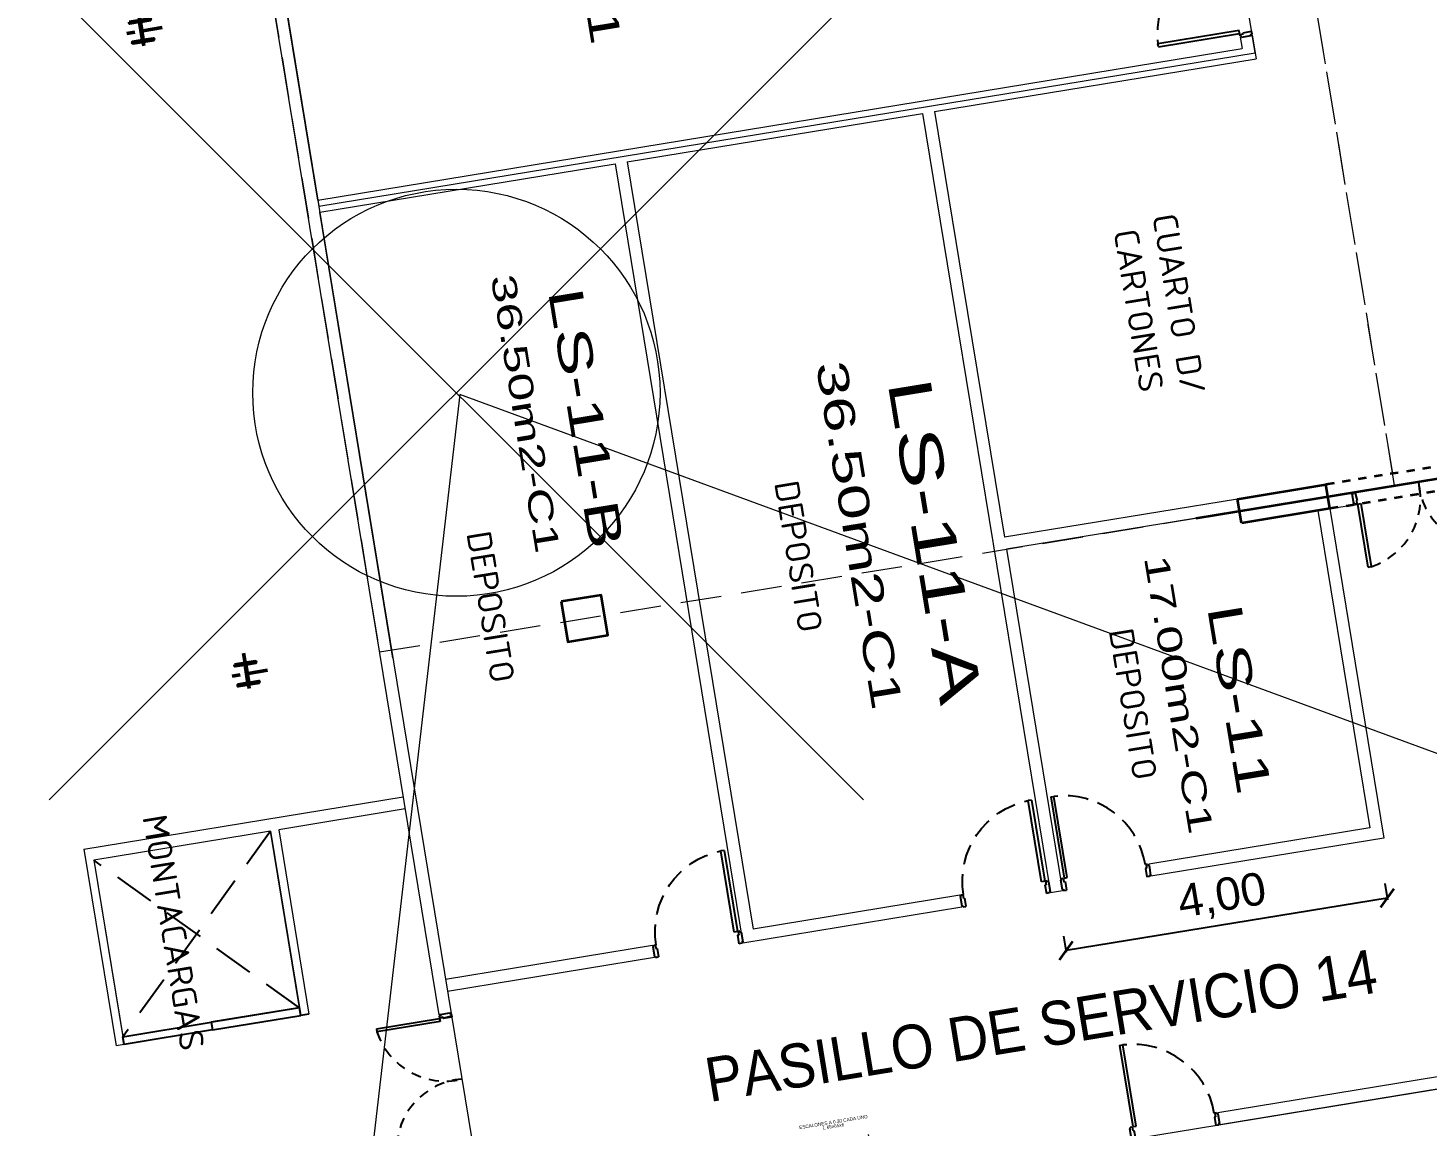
# Model space of a CAD drawing. Header units: metres. Extents: x 2 to 659295185, y -28 to 1124222152.
# Drawn here: x 655622.74 to 655639.92, y 1126354.99 to 1126368.48 of the extents above; entities that cross this region are included whole.
import ezdxf
from ezdxf.enums import TextEntityAlignment as Align

# ---------------------------------------------------------------- set-up
doc = ezdxf.new("R2010")
doc.units = ezdxf.units.M
doc.header["$MEASUREMENT"] = 0
doc.header["$PDMODE"] = 35
doc.header["$PDSIZE"] = 5
for name, pattern in [('ACAD_ISO04W100', [30, 24, -3, 0, -3]), ('CCSM_C1_CUERPO EL$0$CONTINUA', [0]), ('CCSM_C1_CUERPO EL$0$DASHED', [0.75, 0.5, -0.25]), ('CCSM_C1_CUERPO EL$0$HIDDEN2', [0.1875, 0.125, -0.0625]), ('CCSM_XREF ESTRUCTURA15$0$HIDDEN2', [0.1875, 0.125, -0.0625]), ('DASHDOT', [1, 0.5, -0.25, 0, -0.25]), ('DASHED', [0.75, 0.5, -0.25])]:
    doc.linetypes.add(name, pattern=pattern)
doc.layers.get('0').update_dxf_attribs({"linetype": 'CONTINUOUS'})
for name, color, linetype in [('+ARQ-mobiliario', 6, 'CONTINUOUS'), ('AREAS ESTACIONAMIENTO', 150, 'CONTINUOUS'), ('CCSM_C1_CUERPO BJ$0$A-LOCAL ID', 7, 'CONTINUOUS'), ('CCSM_C1_CUERPO BJ$0$ID_Nº LOCAL', 7, 'CONTINUOUS'), ('CCSM_C1_CUERPO CK$0$A-LOCAL ID', 7, 'CONTINUOUS'), ('CCSM_C1_CUERPO CK$0$A-TEXTOS AREAS', 9, 'CONTINUOUS'), ('CCSM_C1_CUERPO CK$0$ID_AREA EXACTA', 7, 'CONTINUOUS'), ('CCSM_C1_CUERPO CK$0$ID_Nº LOCAL', 7, 'CONTINUOUS'), ('CCSM_C1_CUERPO EL$0$A-AREAS COMERCIALES', 151, 'CONTINUOUS'), ('CCSM_C1_CUERPO EL$0$A-PARED', 2, 'CCSM_C1_CUERPO EL$0$CONTINUA'), ('CCSM_C1_CUERPO EL$0$A-PROYECCIONES', 5, 'CCSM_C1_CUERPO EL$0$DASHED'), ('CCSM_C1_CUERPO EL$0$A-PUERTA', 5, 'CCSM_C1_CUERPO EL$0$CONTINUA'), ('CCSM_C1_CUERPO EL$0$A-TEXTOS AREAS', 7, 'CCSM_C1_CUERPO EL$0$CONTINUA'), ('Cota', 3, 'CONTINUOUS'), ('MESAS DE FERIA', 7, 'CONTINUOUS')]:
    doc.layers.add(name, color=color, linetype=linetype)
for name, color, linetype, lineweight in [('CCSM_XREF ESTRUCTURA15$0$E-CA-COLUMNA', 2, 'CONTINUOUS', 35), ('CCSM_XREF ESTRUCTURA15$0$E-CE-COLUMNA', 2, 'CONTINUOUS', 35), ('INV_COLUMNAS', 1, 'CONTINUOUS', 50), ('LOCALES ASIGNADOS', 41, 'DASHDOT', 0)]:
    doc.layers.add(name, color=color, linetype=linetype, lineweight=lineweight)
doc.styles.add('ARIAL', font='txt')
doc.styles.add('CCSM_C1_CUERPO BJ$0$ROMANS', font='romans__.ttf')
doc.styles.add('CCSM_C1_CUERPO BJ$0$sigo', font='arial.ttf', dxfattribs={"width": 0.9})
doc.styles.add('CCSM_C1_CUERPO CK$0$ROMANS', font='romans__.ttf')
doc.styles.add('CCSM_C1_CUERPO CK$0$Standard', font='txt_____.ttf')
doc.styles.add('CCSM_C1_CUERPO EL$0$Arial', font='arial.ttf', dxfattribs={"width": 1.5})
doc.styles.add('CCSM_C1_CUERPO EL$0$Standard', font='txt_____.ttf')
doc.styles.get("Standard").update_dxf_attribs({"font": 'tahoma.ttf'})
doc.styles.add('X', font='romand.shx')
doc.dimstyles.new('CCSM_C1_CUERPO EL$0$Standard', dxfattribs={"dimtxt": 0.18, "dimasz": 0.18, "dimexe": 0.18, "dimexo": 0.0625, "dimgap": 0.09, "dimtad": 0, "dimtih": 1, "dimtoh": 1, "dimdec": 4, "dimzin": 0, "dimdsep": 46, "dimtxsty": 'CCSM_C1_CUERPO EL$0$Standard', "dimcen": 0.09, "dimadec": 0, "dimazin": 0, "dimtfac": 1, "dimtdec": 4, "dimtofl": 0, "dimtmove": 0, "dimatfit": 3, "dimfxl": 1, "dimtolj": 1, "dimtzin": 0, "dimarcsym": 0})
doc.dimstyles.new('ISO-25', dxfattribs={"dimtxt": 2.5, "dimasz": 2.5, "dimexe": 1.25, "dimexo": 0.625, "dimtad": 1, "dimtxsty": 'Standard', "dimcen": 2.5, "dimadec": 0, "dimazin": 0, "dimtfac": 1, "dimtmove": 0, "dimatfit": 3, "dimfxl": 1, "dimarcsym": 0})

# ---------------------------------------------------------------- blocks, each defined once
blk = doc.blocks.new('CCSM_C1_CUERPO EL$0$P. Doble 180+')
for p, q in [((-0.938, 1.589), (-0.153, 1.589)), ((-0.938, 1.589), (-0.938, 1.549)), ((-0.153, 1.549), (-0.938, 1.549)), ((-0.138, 1.619), (-0.153, 1.619)), ((-0.153, 1.619), (-0.153, 1.594)), ((-0.153, 1.594), (-0.108, 1.594)), ((-0.153, 1.589), (-0.153, 1.549)), ((-0.138, 1.634), (-0.138, 1.619)), ((-0.138, 1.634), (-0.018, 1.634)), ((-0.138, 1.634), (-0.018, 1.634)), ((-0.108, 1.584), (-0.003, 1.595)), ((-0.108, 1.594), (-0.108, 1.584)), ((-0.018, 1.634), (-0.018, 1.619)), ((-0.018, 1.619), (-0.003, 1.619)), ((-0.003, 1.619), (-0.003, 1.594)), ((-0.153, 0.069), (-0.938, 0.069)), ((-0.938, 0.029), (-0.938, 0.069)), ((-0.938, 0.029), (-0.938, 0.069)), ((-0.938, 0.029), (-0.153, 0.029)), ((-0.153, 0.029), (-0.153, 0.069)), ((-0.153, 0.024), (-0.108, 0.024)), ((-0.153, -0.001), (-0.153, 0.024)), ((-0.108, 0.034), (-0.003, 0.024)), ((-0.108, 0.024), (-0.108, 0.034)), ((-0.003, -0.001), (-0.003, 0.024)), ((-0.138, -0.001), (-0.153, -0.001)), ((-0.138, -0.016), (-0.138, -0.001)), ((-0.138, -0.016), (-0.018, -0.016)), ((-0.018, -0.016), (-0.018, -0.001)), ((-0.018, -0.001), (-0.003, -0.001))]:
    blk.add_line(p, q)
at = {"color": 8, "linetype": 'CCSM_C1_CUERPO EL$0$HIDDEN2'}
for centre, radius, start, end in [((-0.069, 1.686), 0.88, 188.9638, 274.317), ((-0.075, -0.06), 0.872, 85.2271, 171.4921)]:
    blk.add_arc(centre, radius, start, end, dxfattribs=at)
blk = doc.blocks.new('CCSM_C1_CUERPO EL$0$P-IZQ 110-15')
for p, q in [((0.045, 1.01), (0.085, 1.01)), ((0.045, 1.01), (0.045, 0)), ((0.085, 0), (0.085, 1.01)), ((0, -0.015), (0.015, -0.015)), ((0, -0.015), (0, -0.135)), ((0, -0.135), (0.015, -0.135)), ((0.015, 0), (0.035, 0)), ((0.015, -0.015), (0.015, 0)), ((0.015, -0.135), (0.015, -0.15)), ((0.015, -0.15), (0.05, -0.15)), ((0.035, 0), (0.035, -0.045)), ((0.035, -0.045), (0.05, -0.045)), ((0.045, 0), (0.085, 0)), ((0.05, -0.045), (0.05, -0.15)), ((1.065, -0.045), (1.05, -0.045)), ((1.05, -0.045), (1.05, -0.15)), ((1.085, -0.15), (1.05, -0.15)), ((1.065, 0), (1.065, -0.045)), ((1.085, 0), (1.065, 0)), ((1.085, -0.015), (1.085, 0)), ((1.1, -0.015), (1.085, -0.015)), ((1.1, -0.135), (1.085, -0.135)), ((1.085, -0.135), (1.085, -0.15)), ((1.1, -0.015), (1.1, -0.135))]:
    blk.add_line(p, q)
at = {"color": 8, "linetype": 'CCSM_C1_CUERPO EL$0$DASHED', "ltscale": 0.5}
blk.add_arc((0.045, 0), 1.011, 360, 87.732, dxfattribs=at)
blk = doc.blocks.new('*D1757')
at = {"color": 0, "linetype": 'Continuous', "lineweight": -2, "transparency": 16777216}
for p, q in [((-1005533.502, 829180.871), (-1005533.573, 829180.871)), ((-1005533.502, 829180.041), (-1005533.573, 829180.041))]:
    blk.add_line(p, q, dxfattribs=at)
at = {"color": 0, "linetype": 'ByBlock', "lineweight": -2, "transparency": 16777216}
for p, q in [((-1005533.537, 829180.841), (-1005533.537, 829180.619)), ((-1005533.537, 829180.071), (-1005533.537, 829180.293))]:
    blk.add_line(p, q, dxfattribs=at)
at = {"color": 0, "linetype": 'Continuous', "transparency": 16777216}
for points in [[(-1005533.542, 829180.841), (-1005533.532, 829180.841), (-1005533.537, 829180.871)], [(-1005533.542, 829180.071), (-1005533.532, 829180.071), (-1005533.537, 829180.041)]]:
    blk.add_solid(points, dxfattribs=at)
at = {"color": 0, "linetype": 'Continuous', "transparency": 16777216, "insert": (-1005533.537, 829180.456), "char_height": 0.05, "attachment_point": 5, "rotation": 80.6915, "style": 'CCSM_C1_CUERPO EL$0$Standard'}
blk.add_mtext('\\A1;0.83', dxfattribs=at)
blk = doc.blocks.new('*D1759')
at = {"color": 0, "linetype": 'ByBlock', "lineweight": -2, "transparency": 16777216}
for p, q in [((-1005533.471, 829180.901), (-1005533.471, 829180.933)), ((-1005533.471, 829180.776), (-1005533.471, 829180.746))]:
    blk.add_line(p, q, dxfattribs=at)
at = {"color": 0, "linetype": 'Continuous', "lineweight": -2, "transparency": 16777216}
for p, q in [((-1005533.435, 829180.871), (-1005533.507, 829180.871)), ((-1005533.435, 829180.806), (-1005533.507, 829180.806))]:
    blk.add_line(p, q, dxfattribs=at)
at = {"color": 0, "linetype": 'Continuous', "transparency": 16777216}
for points in [[(-1005533.476, 829180.901), (-1005533.466, 829180.901), (-1005533.471, 829180.871)], [(-1005533.476, 829180.776), (-1005533.466, 829180.776), (-1005533.471, 829180.806)]]:
    blk.add_solid(points, dxfattribs=at)
at = {"color": 0, "linetype": 'Continuous', "transparency": 16777216, "insert": (-1005533.445, 829181.088), "char_height": 0.05, "attachment_point": 5, "rotation": 80.6915, "style": 'CCSM_C1_CUERPO EL$0$Standard'}
blk.add_mtext('\\A1;0.06', dxfattribs=at)
blk = doc.blocks.new('*D1760')
at = {"color": 0, "linetype": 'Continuous', "lineweight": -2, "transparency": 16777216}
for p, q in [((-1005533.41, 829180.806), (-1005533.481, 829180.806)), ((-1005533.41, 829180.106), (-1005533.481, 829180.106))]:
    blk.add_line(p, q, dxfattribs=at)
at = {"color": 0, "linetype": 'ByBlock', "lineweight": -2, "transparency": 16777216}
for p, q in [((-1005533.445, 829180.776), (-1005533.445, 829180.615)), ((-1005533.445, 829180.136), (-1005533.445, 829180.297))]:
    blk.add_line(p, q, dxfattribs=at)
at = {"color": 0, "linetype": 'Continuous', "transparency": 16777216}
for points in [[(-1005533.45, 829180.776), (-1005533.44, 829180.776), (-1005533.445, 829180.806)], [(-1005533.45, 829180.136), (-1005533.44, 829180.136), (-1005533.445, 829180.106)]]:
    blk.add_solid(points, dxfattribs=at)
at = {"color": 0, "linetype": 'Continuous', "transparency": 16777216, "insert": (-1005533.445, 829180.456), "char_height": 0.05, "attachment_point": 5, "rotation": 80.6915, "style": 'CCSM_C1_CUERPO EL$0$Standard'}
blk.add_mtext('\\A1;0.70', dxfattribs=at)
blk = doc.blocks.new('*D1758')
at = {"color": 0, "linetype": 'Continuous', "lineweight": -2, "transparency": 16777216}
for p, q in [((-1005533.41, 829180.106), (-1005533.481, 829180.106)), ((-1005533.41, 829180.041), (-1005533.481, 829180.041))]:
    blk.add_line(p, q, dxfattribs=at)
at = {"color": 0, "linetype": 'ByBlock', "lineweight": -2, "transparency": 16777216}
for p, q in [((-1005533.445, 829180.136), (-1005533.445, 829180.166)), ((-1005533.445, 829180.011), (-1005533.445, 829179.981))]:
    blk.add_line(p, q, dxfattribs=at)
at = {"color": 0, "linetype": 'Continuous', "transparency": 16777216}
for points in [[(-1005533.45, 829180.136), (-1005533.44, 829180.136), (-1005533.445, 829180.106)], [(-1005533.45, 829180.011), (-1005533.44, 829180.011), (-1005533.445, 829180.041)]]:
    blk.add_solid(points, dxfattribs=at)
at = {"color": 0, "linetype": 'Continuous', "transparency": 16777216, "insert": (-1005533.47, 829179.826), "char_height": 0.05, "attachment_point": 5, "rotation": 80.6915, "style": 'CCSM_C1_CUERPO EL$0$Standard'}
blk.add_mtext('\\A1;0.06', dxfattribs=at)
blk = doc.blocks.new('CCSM_XREF ESTRUCTURA15$0$CCSM_COLUMNA REC')
at = {"layer": 'CCSM_XREF ESTRUCTURA15$0$E-CA-COLUMNA'}
blk.add_lwpolyline([(-0.25, -0.25), (0.25, -0.25), (0.25, 0.25), (-0.25, 0.25)], close=True, dxfattribs=at)
blk = doc.blocks.new('CCSM_XREF ESTRUCTURA15$0$Psntalla 410x120')
at = {"color": 5}
for p, q in [((0, -4.389), (0, 0.789)), ((1.574, 0), (-0.674, 0))]:
    blk.add_line(p, q, dxfattribs=at)
at = {"color": 2}
for p, q in [((-0.15, 0.25), (-0.15, -0.65)), ((1.05, 0.25), (-0.15, 0.25)), ((1.05, -0.25), (1.05, 0.25)), ((0.15, -0.25), (1.05, -0.25)), ((0.15, -0.65), (0.15, -0.25)), ((-0.15, -0.65), (0.15, -0.65)), ((-0.15, -2.75), (0.15, -2.75)), ((-0.15, -2.75), (-0.15, -3.85)), ((0.15, -3.85), (0.15, -2.75)), ((-0.15, -3.85), (0.15, -3.85))]:
    blk.add_line(p, q, dxfattribs=at)
at = {"color": 8, "linetype": 'CCSM_XREF ESTRUCTURA15$0$HIDDEN2', "ltscale": 0.5}
for p, q in [((-0.15, -0.65), (-0.15, -2.75)), ((0.15, -0.65), (0.15, -2.75))]:
    blk.add_line(p, q, dxfattribs=at)
blk = doc.blocks.new('CCSM_C1_CUERPO BJ$0$IDENT LOCAL')
at = {"style": 'CCSM_C1_CUERPO BJ$0$ROMANS'}
for tag, height, p in [('AREA-EXACTA', 0.5, (0.587, 0.096)), ('NºLOCAL', 0.7, (1.17, 0.119)), ('RUBRO', 0.35, (0, 0)), ('USO', 0.35, (-0.587, -0.096))]:
    blk.add_attdef(tag, text='', height=height, rotation=279.3085, dxfattribs=at).set_placement(p, align=Align.BOTTOM_CENTER)
blk = doc.blocks.new('CCSM_C1_CUERPO CK$0$IDENT LOCAL')
at = {"style": 'CCSM_C1_CUERPO CK$0$ROMANS'}
for tag, height, p in [('AREA-EXACTA', 0.5, (0.869, 0.18)), ('NºLOCAL', 0.7, (1.954, 0.057)), ('RUBRO', 0.35, (0, 0)), ('USO', 0.35, (-0.839, -0.137))]:
    blk.add_attdef(tag, text='', height=height, rotation=279.3085, dxfattribs=at).set_placement(p, align=Align.BOTTOM_CENTER)
blk = doc.blocks.new('cp260')
at = {"layer": 'INV_COLUMNAS', "lineweight": 5}
h = blk.add_hatch(dxfattribs=at)
h.set_pattern_fill('ANSI31', color=8, scale=2, style=0)
h.set_pattern_definition([(45, (0, 0), (-4.49013, 4.49013), [])])
edge = h.paths.add_edge_path()
edge.add_line((-130, 130), (-130, 118))
edge.add_line((-130, 118), (-9, 118))
edge.add_arc((-9, 113), 5, 0, 90, ccw=False)
edge.add_line((-5, 113), (-5, -113))
edge.add_arc((-9, -113), 5, -90, 0, ccw=False)
edge.add_line((-9, -118), (-130, -118))
edge.add_line((-130, -118), (-130, -130))
edge.add_line((-130, -130), (130, -130))
edge.add_line((130, -130), (130, -118))
edge.add_line((130, -118), (9, -118))
edge.add_arc((9, -113), 5, 180, 270, ccw=False)
edge.add_line((4, -113), (4, 113))
edge.add_arc((9, 113), 5, 90, 180, ccw=False)
edge.add_line((9, 118), (130, 118))
edge.add_line((130, 118), (130, 130))
edge.add_line((130, 130), (-130, 130))
at = {"layer": 'INV_COLUMNAS', "color": 7, "linetype": 'ACAD_ISO04W100', "ltscale": 10}
for p, q in [((0, 256), (0, -256)), ((256, 0), (-256, 0))]:
    blk.add_line(p, q, dxfattribs=at)
at = {"layer": 'INV_COLUMNAS', "linetype": 'Continuous', "ltscale": 5}
blk.add_lwpolyline([(-130, 130), (-130, 118), (-9, 118, -0.414214), (-5, 113), (-5, -113, -0.414214), (-9, -118), (-130, -118), (-130, -130), (130, -130), (130, -118), (9, -118, -0.414214), (4, -113), (4, 113, -0.414214), (9, 118), (130, 118), (130, 130)], format="xyb", close=True, dxfattribs=at)
at = {"color": 7, "ltscale": 1.5, "char_height": 0.0293, "width": 4.15, "attachment_point": 1, "style": 'X'}
for insert in [(11, 5), (11, 3), (16, 2)]:
    blk.add_mtext('{\\fSwis721 BdOul BT|b0|i0|c0|p82;\\C5; }', dxfattribs=dict(at, insert=insert))
blk = doc.blocks.new('_ArchTick')
at = {"color": 0, "linetype": 'ByBlock', "const_width": 0.15}
blk.add_lwpolyline([(-0.5, -0.5), (0.5, 0.5)], dxfattribs=at)
blk = doc.blocks.new('*D2148')
at = {"layer": 'MESAS DE FERIA', "color": 0, "lineweight": -2, "transparency": 16777216}
for p, q in [((655639.4, 1126357.971), (655639.432, 1126357.773)), ((655639.429, 1126357.793), (655635.485, 1126357.147)), ((655635.455, 1126357.324), (655635.488, 1126357.127))]:
    blk.add_line(p, q, dxfattribs=at)
at = {"layer": 'MESAS DE FERIA', "color": 0, "lineweight": -2, "transparency": 16777216, "xscale": 0.2, "yscale": 0.2, "zscale": 0.2}
for p, rotation in [((655639.429, 1126357.793), 9.30859276273944), ((655635.485, 1126357.147), 189.3085927627395)]:
    blk.add_blockref('_ArchTick', p, dxfattribs=dict(at, rotation=rotation))
at = {"layer": 'MESAS DE FERIA', "color": 0, "transparency": 16777216, "insert": (655637.403, 1126357.799), "char_height": 0.4, "attachment_point": 5, "rotation": 9.3086, "style": 'ARIAL'}
blk.add_mtext('4,00', dxfattribs=at)
blk = doc.blocks.new('CCSM_C1_CUERPO EL$0$ESCALERA TIPO MARINERA')
at = {"linetype": 'Continuous'}
for p, q in [((-1005533.296, 829180.806), (-1005533.296, 829180.106)), ((-1005533.256, 829180.806), (-1005533.256, 829180.106))]:
    blk.add_line(p, q, dxfattribs=at)
at = {"color": 2, "linetype": 'Continuous'}
for points in [[(-1005533.241, 829180.871), (-1005533.241, 829180.806), (-1005533.311, 829180.806), (-1005533.311, 829180.871)], [(-1005533.241, 829180.106), (-1005533.241, 829180.041), (-1005533.311, 829180.041), (-1005533.311, 829180.106)]]:
    blk.add_lwpolyline(points, close=True, dxfattribs=at)
at = {"layer": 'CCSM_C1_CUERPO EL$0$A-PARED', "linetype": 'Continuous'}
for p, q in [((-1005533.241, 829180.859), (-1005533.141, 829180.859)), ((-1005533.241, 829180.819), (-1005533.141, 829180.819)), ((-1005533.241, 829180.094), (-1005533.141, 829180.094)), ((-1005533.241, 829180.054), (-1005533.141, 829180.054))]:
    blk.add_line(p, q, dxfattribs=at)
at = {"linetype": 'Continuous', "style": 'CCSM_C1_CUERPO EL$0$Arial'}
blk.add_text('ESCALONES A 0.30 CADA UNO', height=0.04099, rotation=90.0261, dxfattribs=at).set_placement((-1005533.793, 829180.469), align=Align.MIDDLE)
blk.add_text('L 65x65x6', height=0.041, rotation=90.0261, dxfattribs=at).set_placement((-1005533.741, 829180.33), align=Align.MIDDLE_LEFT)
at = {"linetype": 'Continuous'}
dim = blk.add_linear_dim(base=(-1005533.470514133, 829180.806016508), p1=(-1005533.311316416, 829180.871016508), p2=(-1005533.311316416, 829180.806016508), angle=270.000000002, dimstyle='CCSM_C1_CUERPO EL$0$Standard', override={"dimtxt": 0.05, "dimasz": 0.03, "dimexe": 0.036, "dimdec": 2, "dimtdec": 2, "dimfxl": 0.0355, "dimfxlon": 1}, dxfattribs=at)
dim.commit()
dim.dimension.update_dxf_attribs({"geometry": '*D1759', "text_midpoint": (-1005533.445173397, 829181.087683174), "dimtype": 128})
for base, p1, p2, angle, picture, middle in [((-1005533.537, 829180.041), (-1005533.347, 829180.871), (-1005533.347, 829180.041), 270, '*D1757', (-1005533.537, 829180.456)), ((-1005533.445, 829180.106), (-1005533.311, 829180.806), (-1005533.311, 829180.106), 270, '*D1760', (-1005533.445, 829180.456)), ((-1005533.445064772, 829180.041016508), (-1005533.311316416, 829180.106016508), (-1005533.311316416, 829180.041016508), 270.000000002, '*D1758', (-1005533.470405508, 829179.826412848))]:
    dim = blk.add_linear_dim(base=base, p1=p1, p2=p2, angle=angle, dimstyle='CCSM_C1_CUERPO EL$0$Standard', override={"dimtxt": 0.05, "dimasz": 0.03, "dimexe": 0.036, "dimdec": 2, "dimtdec": 2, "dimfxl": 0.0355, "dimfxlon": 1}, dxfattribs=at)
    dim.commit()
    dim.dimension.update_dxf_attribs({"geometry": picture, "text_midpoint": middle})

msp = doc.modelspace()

# ---------------------------------------------------------------- hatches: boundary and pattern name
at = {"layer": 'LOCALES ASIGNADOS'}
h = msp.add_hatch(color=256, dxfattribs=at)
edge = h.paths.add_edge_path()
edge.add_arc((219491.1056, 1054914.3756), 441878.9229, 9.308049718, 9.309563548, ccw=False)
edge.add_line((655551.8097, 1126384.9626), (655564.5398, 1126387.0492))
edge.add_line((655564.5398, 1126387.0492), (655562.5867, 1126398.9652))
edge.add_line((655562.5867, 1126398.9652), (655552.3922, 1126397.2942))
edge.add_line((655552.3922, 1126397.2942), (655552.4569, 1126396.8995))
edge.add_line((655552.4569, 1126396.8995), (655549.9212, 1126396.4839))

# ---------------------------------------------------------------- linework, layer by layer
at = {"layer": '+ARQ-mobiliario', "color": 9}
msp.add_line((655626.1895, 1126356.367), (655626.0908, 1126356.3508), dxfattribs=at)
for points in [[(655626.0908, 1126356.3508), (655626.0753, 1126356.4453), (655624.9898, 1126356.2673), (655625.0053, 1126356.1729)], [(655624.9898, 1126356.2673), (655625.0053, 1126356.1729), (655623.9197, 1126355.9949), (655623.9043, 1126356.0894)]]:
    msp.add_lwpolyline(points, close=True, dxfattribs=at)
at = {"color": 5}
for p, q in [((655627.8038, 1126356.3478), (655627.789, 1126356.3454)), ((655627.8038, 1126356.3478), (655627.789, 1126356.3454)), ((655627.789, 1126356.3454), (655627.7922, 1126356.3257)), ((655627.789, 1126356.3454), (655627.7922, 1126356.3257)), ((655627.7922, 1126356.3257), (655627.8366, 1126356.3329)), ((655627.7922, 1126356.3257), (655627.8366, 1126356.3329)), ((655627.7938, 1126356.3158), (655627.8003, 1126356.2763)), ((655627.7938, 1126356.3158), (655627.8003, 1126356.2763)), ((655627.8013, 1126356.3626), (655627.9198, 1126356.382)), ((655627.8013, 1126356.3626), (655627.9198, 1126356.382)), ((655627.8013, 1126356.3626), (655627.8038, 1126356.3478)), ((655627.8013, 1126356.3626), (655627.8038, 1126356.3478)), ((655627.8366, 1126356.3329), (655627.839, 1126356.3181)), ((655627.8366, 1126356.3329), (655627.839, 1126356.3181)), ((655627.839, 1126356.3181), (655627.9426, 1126356.3351)), ((655627.839, 1126356.3181), (655627.9426, 1126356.3351)), ((655627.9198, 1126356.382), (655627.9222, 1126356.3672)), ((655627.9198, 1126356.382), (655627.9222, 1126356.3672)), ((655627.9222, 1126356.3672), (655627.937, 1126356.3697)), ((655627.9222, 1126356.3672), (655627.937, 1126356.3697)), ((655627.937, 1126356.3697), (655627.9426, 1126356.3351)), ((655627.937, 1126356.3697), (655627.9426, 1126356.3351))]:
    msp.add_line(p, q, dxfattribs=at)
at = {"layer": 'AREAS ESTACIONAMIENTO', "color": 12, "linetype": 'DASHED'}
for p, q in [((655625.7196, 1126358.6151), (655623.9043, 1126356.0894)), ((655626.0753, 1126356.4453), (655623.5486, 1126358.2592))]:
    msp.add_line(p, q, dxfattribs=at)
at = {"layer": 'CCSM_C1_CUERPO EL$0$A-AREAS COMERCIALES', "lineweight": 5}
msp.add_lwpolyline([(655637.2173, 1126371.776), (655631.315, 1126370.8086), (655630.8283, 1126373.7779), (655625.234, 1126372.861), (655626.3107, 1126366.2918), (655637.8073, 1126368.1761)], close=True, dxfattribs=at)
msp.add_lwpolyline([(655567.5336, 1126363.2197), (655625.2633, 1126372.682), (655630.6981, 1126339.5244), (655572.9685, 1126330.0618), (655571.4682, 1126339.2147), (655571.4683, 1126339.2147), (655569.4746, 1126351.3777), (655555.4707, 1126349.0823, 0.0096445), (655554.7084, 1126361.1175), (655567.5336, 1126363.2197), (655567.5336, 1126363.2197)], format="xyb", dxfattribs=at)
msp.add_lwpolyline([(655643.9879, 1126349.0138), (655637.2687, 1126347.9125), (655636.1389, 1126354.8057), (655642.8583, 1126355.907), (655643.9879, 1126349.0138)], dxfattribs=at)
at = {"layer": 'CCSM_C1_CUERPO EL$0$A-PARED', "lineweight": 5}
for p, q in [((655626.2985, 1126366.3663), (655625.2471, 1126372.7807)), ((655637.6242, 1126368.366), (655637.7722, 1126368.3903)), ((655637.6242, 1126368.366), (655637.6471, 1126368.2264)), ((655637.7722, 1126368.3903), (655637.8194, 1126368.1026)), ((655626.2985, 1126366.3663), (655637.6471, 1126368.2264)), ((655633.872, 1126367.4556), (655637.8194, 1126368.1026)), ((655630.0974, 1126366.8369), (655633.724, 1126367.4314)), ((655633.724, 1126367.4314), (655634.0718, 1126365.3097)), ((655633.872, 1126367.4556), (655634.2198, 1126365.3339)), ((655626.3228, 1126366.2182), (655629.9494, 1126366.8127)), ((655629.9494, 1126366.8127), (655631.5184, 1126357.2404)), ((655630.0974, 1126366.8369), (655631.6421, 1126357.4127)), ((655627.2205, 1126360.7413), (655626.3228, 1126366.2182)), ((655634.2198, 1126365.3339), (655634.7293, 1126362.2254)), ((655634.0718, 1126365.3097), (655635.293, 1126357.8591)), ((655637.5911, 1126362.6945), (655634.7293, 1126362.2254)), ((655638.7252, 1126362.5764), (655639.3883, 1126358.5304)), ((655637.6154, 1126362.5465), (655634.7536, 1126362.0774)), ((655638.5771, 1126362.5521), (655639.216, 1126358.6541)), ((655634.7536, 1126362.0774), (655635.441, 1126357.8834)), ((655623.4255, 1126358.3923), (655627.3481, 1126359.0353)), ((655627.3724, 1126358.8872), (655625.8181, 1126358.6325)), ((655625.8181, 1126358.6325), (655626.1895, 1126356.367)), ((655639.216, 1126358.6541), (655636.5023, 1126358.2093)), ((655625.7194, 1126358.6163), (655623.5484, 1126358.2605)), ((655626.0753, 1126356.4453), (655625.7194, 1126358.6163)), ((655625.7194, 1126358.6163), (655626.0908, 1126356.3508)), ((655639.3883, 1126358.5304), (655636.5265, 1126358.0613)), ((655623.4255, 1126358.3923), (655623.8211, 1126355.9788)), ((655623.5484, 1126358.2605), (655623.9043, 1126356.0894)), ((655623.5484, 1126358.2605), (655623.9197, 1126355.9949)), ((655636.5023, 1126358.2093), (655636.5265, 1126358.0613)), ((655635.2687, 1126358.0071), (655635.293, 1126357.8591)), ((655634.1832, 1126357.8292), (655631.6421, 1126357.4127)), ((655634.1832, 1126357.8292), (655634.2075, 1126357.6812)), ((655635.441, 1126357.8834), (655635.293, 1126357.8591)), ((655634.2075, 1126357.6812), (655631.5184, 1126357.2404)), ((655630.4086, 1126357.2105), (655627.8675, 1126356.794)), ((655630.4086, 1126357.2105), (655630.4329, 1126357.0625)), ((655630.4329, 1126357.0625), (655627.8917, 1126356.646)), ((655623.9043, 1126356.0894), (655626.0753, 1126356.4453)), ((655642.8341, 1126356.0551), (655637.3482, 1126355.1559)), ((655623.9197, 1126355.9949), (655623.8211, 1126355.9788))]:
    msp.add_line(p, q, dxfattribs=at)
for points in [[(655627.9346, 1126356.3845), (655627.7866, 1126356.3602), (655625.1274, 1126372.5838)], [(655638.9969, 1126362.7729), (655638.7009, 1126362.7244), (655638.7252, 1126362.5764), (655639.0212, 1126362.6249), (655638.9969, 1126362.7729)], [(655642.7799, 1126357.3129), (655643.0064, 1126355.9312), (655642.8583, 1126355.9071), (655642.8583, 1126355.9071), (655637.3724, 1126355.0079)], [(655637.3482, 1126355.1559), (655637.3724, 1126355.0079)]]:
    msp.add_lwpolyline(points, dxfattribs=at)
at = {"layer": 'CCSM_C1_CUERPO EL$0$A-PROYECCIONES', "lineweight": 5}
msp.add_line((655639.4958, 1126363.0067), (655637.5921, 1126374.6212), dxfattribs=at)
msp.add_lwpolyline([(655639.52, 1126362.8587), (655634.0853, 1126396.0162), (655621.6215, 1126393.9733), (655622.4626, 1126388.8418), (655627.0563, 1126360.8157), (655638.9969, 1126362.7729)], close=True, dxfattribs=at)
at = {"layer": 'Cota', "lineweight": 0}
msp.add_lwpolyline([(655719.9766, 1126143.0158), (655762.8619, 1126137.0781), (655797.8742, 1126229.9604), (655794.0251, 1126302.9937), (655628.044, 1126363.9768), (655605.1617, 1126167.097), (655719.9766, 1126143.0158)], dxfattribs=at)
msp.add_point((655628, 1126364), dxfattribs=at)

# ---------------------------------------------------------------- block references
at = {"layer": 'CCSM_C1_CUERPO BJ$0$A-LOCAL ID', "lineweight": 5}
ref = msp.add_blockref('CCSM_C1_CUERPO BJ$0$IDENT LOCAL', (655635.3951, 1126354.9031), dxfattribs=dict(at, xscale=0.6749999999990483, yscale=0.6749999999990483, zscale=0.6749999999990483, rotation=9.322235955902737))
ref.add_attrib('NºLOCAL', 'PASILLO DE SERVICIO 14', dxfattribs={"layer": 'CCSM_C1_CUERPO BJ$0$ID_Nº LOCAL', "height": 0.54, "rotation": 9.32224, "style": 'CCSM_C1_CUERPO BJ$0$sigo', "width": 0.9}).set_placement((655635.2475, 1126355.8023), align=Align.BOTTOM_CENTER)
at = {"layer": 'CCSM_C1_CUERPO CK$0$A-LOCAL ID', "lineweight": 5}
ref = msp.add_blockref('CCSM_C1_CUERPO CK$0$IDENT LOCAL', (655628.5492, 1126370.2396), dxfattribs=dict(at, xscale=0.75, yscale=0.75, zscale=0.75))
ref.add_attrib('AREA-EXACTA', '60.00m2-C1', dxfattribs={"layer": 'CCSM_C1_CUERPO CK$0$ID_AREA EXACTA', "height": 0.375, "rotation": 279.30845, "style": 'ARIAL', "width": 1.5}).set_placement((655629.2012, 1126370.3746), align=Align.BOTTOM_CENTER)
ref.add_attrib('NºLOCAL', 'LS-10', dxfattribs={"layer": 'CCSM_C1_CUERPO CK$0$ID_Nº LOCAL', "height": 0.525, "rotation": 279.30845, "style": 'ARIAL', "width": 1.5}).set_placement((655630.0145, 1126370.2827), align=Align.BOTTOM_CENTER)
ref = msp.add_blockref('CCSM_C1_CUERPO CK$0$IDENT LOCAL', (655628.0891, 1126363.5976), dxfattribs=dict(at, xscale=0.5999999999767169, yscale=0.5999999999767169, zscale=0.5999999999767169))
ref.add_attrib('AREA-EXACTA', '36.50m2-C1', dxfattribs={"layer": 'CCSM_C1_CUERPO CK$0$ID_AREA EXACTA', "height": 0.3, "rotation": 279.30845, "style": 'ARIAL', "width": 1.5}).set_placement((655628.6107, 1126363.7056), align=Align.BOTTOM_CENTER)
ref.add_attrib('NºLOCAL', 'LS-11-B', dxfattribs={"layer": 'CCSM_C1_CUERPO CK$0$ID_Nº LOCAL', "height": 0.42, "rotation": 279.30845, "style": 'ARIAL', "width": 1.5}).set_placement((655629.2613, 1126363.6321), align=Align.BOTTOM_CENTER)
ref = msp.add_blockref('CCSM_C1_CUERPO CK$0$IDENT LOCAL', (655631.9989, 1126362.0673), dxfattribs=dict(at, xscale=0.75, yscale=0.75, zscale=0.75))
ref.add_attrib('AREA-EXACTA', '36.50m2-C1', dxfattribs={"layer": 'CCSM_C1_CUERPO CK$0$ID_AREA EXACTA', "height": 0.375, "rotation": 279.30845, "style": 'ARIAL', "width": 1.5}).set_placement((655632.6509, 1126362.2023), align=Align.BOTTOM_CENTER)
ref.add_attrib('NºLOCAL', 'LS-11-A', dxfattribs={"layer": 'CCSM_C1_CUERPO CK$0$ID_Nº LOCAL', "height": 0.525, "rotation": 279.30845, "style": 'ARIAL', "width": 1.5}).set_placement((655633.4641, 1126362.1104), align=Align.BOTTOM_CENTER)
ref = msp.add_blockref('CCSM_C1_CUERPO CK$0$IDENT LOCAL', (655636.1098, 1126360.1478), dxfattribs=dict(at, xscale=0.5999999999767169, yscale=0.5999999999767169, zscale=0.5999999999767169))
ref.add_attrib('AREA-EXACTA', '17.00m2-C1', dxfattribs={"layer": 'CCSM_C1_CUERPO CK$0$ID_AREA EXACTA', "height": 0.3, "rotation": 279.30845, "style": 'ARIAL', "width": 1.5}).set_placement((655636.6314, 1126360.2558), align=Align.BOTTOM_CENTER)
ref.add_attrib('NºLOCAL', 'LS-11', dxfattribs={"layer": 'CCSM_C1_CUERPO CK$0$ID_Nº LOCAL', "height": 0.42, "rotation": 279.30845, "style": 'ARIAL', "width": 1.5}).set_placement((655637.282, 1126360.1822), align=Align.BOTTOM_CENTER)
at = {"layer": 'CCSM_C1_CUERPO EL$0$A-AREAS COMERCIALES', "lineweight": 5, "rotation": 279.3084512666849}
msp.add_blockref('CCSM_C1_CUERPO EL$0$ESCALERA TIPO MARINERA', (15.3878, -57.1784), dxfattribs=at)
at = {"layer": 'CCSM_C1_CUERPO EL$0$A-PUERTA', "lineweight": 5}
for name, p, rotation in [('CCSM_C1_CUERPO EL$0$P-IZQ 110-15', (655637.6242, 1126368.366), 99.30845123377348), ('CCSM_C1_CUERPO EL$0$P-IZQ 110-15', (655637.6242, 1126368.366), 99.30845123377348), ('CCSM_C1_CUERPO EL$0$P. Doble 180+', (655640.6092, 1126363.0398), 99.30845239613335), ('CCSM_C1_CUERPO EL$0$P-IZQ 110-15', (655635.4167, 1126358.0314), 9.308457485288448), ('CCSM_C1_CUERPO EL$0$P. Doble 180+', (655628.2015, 1126354.7723), 9.308450847795024), ('CCSM_C1_CUERPO EL$0$P-IZQ 110-15', (655636.2626, 1126354.978), 9.308456363501096)]:
    msp.add_blockref(name, p, dxfattribs=dict(at, rotation=rotation))
at = {"layer": 'CCSM_C1_CUERPO EL$0$A-PUERTA', "lineweight": 5, "xscale": -1, "rotation": 9.308728025947035}
for p in [(655635.2687, 1126358.0071), (655631.4941, 1126357.3884)]:
    msp.add_blockref('CCSM_C1_CUERPO EL$0$P-IZQ 110-15', p, dxfattribs=at)
at = {"layer": 'CCSM_XREF ESTRUCTURA15$0$E-CE-COLUMNA', "lineweight": 5, "xscale": -1, "rotation": 279.3084512666849}
msp.add_blockref('CCSM_XREF ESTRUCTURA15$0$Psntalla 410x120', (655641.4147, 1126363.1692), dxfattribs=at)
at = {"layer": 'CCSM_XREF ESTRUCTURA15$0$E-CE-COLUMNA', "lineweight": 5, "rotation": 279.3084512601026}
msp.add_blockref('CCSM_XREF ESTRUCTURA15$0$CCSM_COLUMNA REC', (655629.5727, 1126361.2282), dxfattribs=at)
at = {"layer": 'INV_COLUMNAS', "xscale": 0.0009999999647109722, "yscale": 0.0009999999647109722, "zscale": 0.0009999999647109722, "rotation": 9.308447407925417}
for p in [(655624.134, 1126368.4435), (655625.428, 1126360.5489)]:
    msp.add_blockref('cp260', p, dxfattribs=at)

# ---------------------------------------------------------------- texts
at = {"layer": 'CCSM_C1_CUERPO CK$0$A-TEXTOS AREAS', "lineweight": 5, "insert": (655624.4396, 1126358.8389), "char_height": 0.3, "width": 3.008609, "attachment_point": 1, "rotation": 279.30793, "style": 'CCSM_C1_CUERPO CK$0$Standard'}
msp.add_mtext('{\\Fromans|c0;MONTACARGAS}', dxfattribs=at)
at = {"layer": 'CCSM_C1_CUERPO EL$0$A-TEXTOS AREAS', "lineweight": 5, "char_height": 0.3, "width": 3.885851, "attachment_point": 2, "rotation": 279.30779, "style": 'CCSM_C1_CUERPO EL$0$Standard'}
for s, insert in [('{\\Fromans|c0;CUARTO D/ \\PCARTONES}', (655637.0194, 1126365.1158)), ('{\\Fromans|c0;DEPOSITO}', (655632.3493, 1126362.0133)), ('{\\Fromans|c0;DEPOSITO}', (655628.5701, 1126361.3938)), ('{\\Fromans|c0;DEPOSITO}', (655636.4572, 1126360.1997))]:
    msp.add_mtext(s, dxfattribs=dict(at, insert=insert))

# ---------------------------------------------------------------- dimensions: what is measured, and where the dimension line sits
at = {"layer": 'MESAS DE FERIA'}
dim = msp.add_linear_dim(base=(655635.4845, 1126357.1467), p1=(655638.7405, 1126361.9949), p2=(655634.6658, 1126362.1418), angle=9.30859, dimstyle='ISO-25', override={"dimtxt": 0.4, "dimasz": 0.2, "dimexe": 0.02, "dimexo": 0.4, "dimgap": 0.1, "dimzin": 1, "dimtxsty": 'ARIAL', "dimblk": 'ArchTick', "dimadec": 3, "dimtix": 1, "dimtmove": 2, "dimldrblk": 'ArchTick', "dimfxl": 0.18, "dimfxlon": 1, "dimarcsym": 1}, dxfattribs=at)
dim.commit()
dim.dimension.update_dxf_attribs({"geometry": '*D2148', "text_midpoint": (655637.403, 1126357.7989)})

doc.saveas('drawing.dxf')
